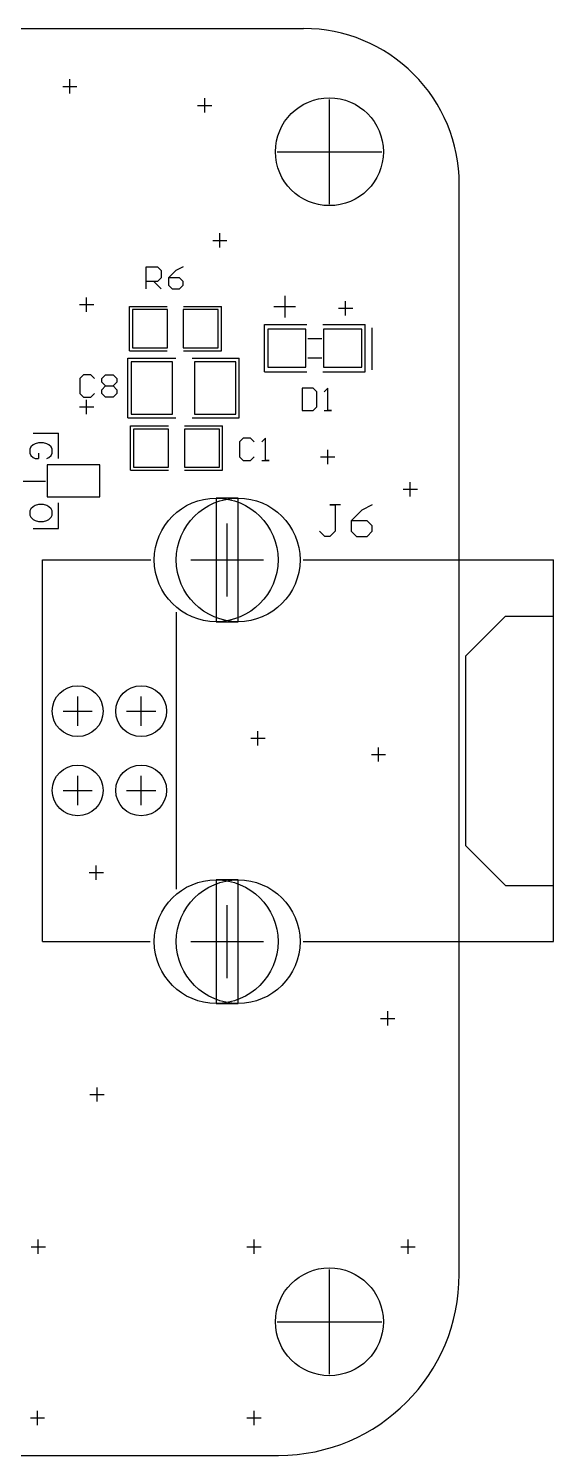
# Model space of a CAD drawing. Extents: x -69.4 to 29.6, y -21.9 to 37.7.
# Drawn here: x 13.04 to 29.58, y -7.3 to 37.71 of the extents above; entities that cross this region are included whole.
import ezdxf

# ---------------------------------------------------------------- set-up
doc = ezdxf.new("R2010")
doc.units = 0
doc.layers.get('0').update_dxf_attribs({"linetype": 'CONTINUOUS'})
for name, color, linetype in [('gg1', 1, 'CONTINUOUS'), ('gto', 5, 'CONTINUOUS'), ('gts', 1, 'CONTINUOUS')]:
    doc.layers.add(name, color=color, linetype=linetype)

# ---------------------------------------------------------------- blocks, each defined once
blk = doc.blocks.new('D50')
blk.add_lwpolyline([(-0.601499, -0.601499), (0.601499, -0.601499), (0.601499, 0.601499), (-0.601499, 0.601499)], close=True)
blk = doc.blocks.new('D51')
blk.add_lwpolyline([(-0.551499, -0.601499), (0.551499, -0.601499), (0.551499, 0.601499), (-0.551499, 0.601499)], close=True)
blk = doc.blocks.new('D52')
blk.add_lwpolyline([(-0.651499, -0.826498), (0.651499, -0.826498), (0.651499, 0.826498), (-0.651499, 0.826498)], close=True)
blk = doc.blocks.new('D56')
blk.add_lwpolyline([(-0.826498, -0.501499), (0.826498, -0.501499), (0.826498, 0.501499), (-0.826498, 0.501499)], close=True)
blk = doc.blocks.new('D74')
blk.add_circle((0, 0), 1.701)
blk = doc.blocks.new('D77')
blk.add_lwpolyline([(0.34798, 1.94818), (-0.34798, 1.94818), (-0.34798, -1.94818), (0.34798, -1.94818)], close=True)
for centre in [(-0.34798, 0), (0.34798, 0)]:
    blk.add_circle(centre, 1.95)
blk = doc.blocks.new('D78')
blk.add_circle((0, 0), 0.8)

msp = doc.modelspace()

# ---------------------------------------------------------------- linework, layer by layer
at = {"layer": 'gg1', "color": 1}
for points in [[(-64.396129, 37.709075), (21.710043, 37.709075)], [(14.343029, 35.660071), (14.343029, 36.110072)], [(14.118028, 35.885072), (14.568029, 35.885072)], [(18.368037, 35.285071), (18.818038, 35.285071)], [(18.593037, 35.06007), (18.593037, 35.510071)], [(22.523045, 32.172064), (22.523045, 35.474071)], [(20.872042, 33.823068), (24.174048, 33.823068)], [(26.612053, 31.511063), (26.612053, 32.807066)], [(26.612053, -1.179002), (26.612053, 31.689063)], [(19.070038, 30.802062), (19.070038, 31.252063)], [(18.845038, 31.027062), (19.295039, 31.027062)], [(14.645029, 29.000058), (15.09503, 29.000058)], [(14.87003, 28.775058), (14.87003, 29.225058)], [(22.808046, 28.887058), (23.258047, 28.887058)], [(23.033046, 28.662057), (23.033046, 29.112058)], [(14.645029, 25.775052), (15.09503, 25.775052)], [(14.87003, 25.550051), (14.87003, 26.000052)], [(22.470045, 23.972048), (22.470045, 24.422049)], [(22.245044, 24.197048), (22.695045, 24.197048)], [(24.84505, 23.175046), (25.295051, 23.175046)], [(25.07005, 22.950046), (25.07005, 23.400047)], [(19.301039, 19.79704), (19.301039, 22.097044)], [(18.151036, 20.947042), (20.451041, 20.947042)], [(14.591029, 15.717031), (14.591029, 16.637033)], [(16.591033, 15.717031), (16.591033, 16.637033)], [(14.131028, 16.177032), (15.05103, 16.177032)], [(16.131032, 16.177032), (17.051034, 16.177032)], [(20.04504, 15.321031), (20.495041, 15.321031)], [(20.270041, 15.09603), (20.270041, 15.546031)], [(24.070048, 14.586029), (24.070048, 15.03603)], [(23.845048, 14.81103), (24.295049, 14.81103)], [(14.591029, 13.217026), (14.591029, 14.137028)], [(16.591033, 13.217026), (16.591033, 14.137028)], [(14.131028, 13.677027), (15.05103, 13.677027)], [(16.131032, 13.677027), (17.051034, 13.677027)], [(15.17503, 10.860022), (15.17503, 11.310023)], [(14.95003, 11.085022), (15.400031, 11.085022)], [(19.301039, 7.757016), (19.301039, 10.05702)], [(18.151036, 8.907018), (20.451041, 8.907018)], [(24.135048, 6.485013), (24.585049, 6.485013)], [(24.360049, 6.260013), (24.360049, 6.710013)], [(14.97503, 4.085008), (15.425031, 4.085008)], [(15.20003, 3.860008), (15.20003, 4.310009)], [(13.125026, -0.715001), (13.575027, -0.715001)], [(13.350027, -0.940002), (13.350027, -0.490001)], [(19.92504, -0.715001), (20.375041, -0.715001)], [(20.15004, -0.940002), (20.15004, -0.490001)], [(24.77505, -0.715001), (25.22505, -0.715001)], [(25.00005, -0.940002), (25.00005, -0.490001)], [(26.612053, -1.585003), (26.612053, -1.077002)], [(22.523045, -4.735009), (22.523045, -1.433003)], [(20.872042, -3.084006), (24.174048, -3.084006)], [(13.100026, -6.115012), (13.550027, -6.115012)], [(13.325027, -6.340013), (13.325027, -5.890012)], [(19.92504, -6.115012), (20.375041, -6.115012)], [(20.15004, -6.340013), (20.15004, -5.890012)], [(-63.583127, -7.300015), (20.922042, -7.300015)]]:
    msp.add_lwpolyline(points, dxfattribs=at)
for points in [[(26.612053, 32.807066), (26.612053, 32.807066), (26.612053, 32.807066, 0.414214), (21.710043, 37.709075), (21.710043, 37.709075)], [(20.922042, -7.300015), (20.922042, -7.300015), (20.922042, -7.300015, 0.414089), (26.612053, -1.585003), (26.612053, -1.585003)]]:
    msp.add_lwpolyline(points, format="xyb", dxfattribs=at)
at = {"layer": 'gto', "color": 5}
for points in [[(-64.396129, 37.709075), (21.710043, 37.709075)], [(26.612053, 31.511063), (26.612053, 32.807066)], [(26.612053, -1.179002), (26.612053, 31.689063)], [(16.753034, 29.497059), (16.753034, 30.19706), (17.103034, 30.19706), (17.219034, 30.08006), (17.219034, 29.84706), (17.103034, 29.730059), (16.753034, 29.730059)], [(17.919036, 30.19706), (17.686035, 30.08006), (17.453035, 29.84706), (17.453035, 29.614059), (17.569035, 29.497059), (17.803036, 29.497059), (17.919036, 29.614059), (17.919036, 29.730059), (17.803036, 29.84706), (17.453035, 29.84706)], [(16.986034, 29.730059), (17.219034, 29.497059)], [(21.116042, 29.283059), (21.116042, 28.597057)], [(16.219032, 27.544055), (16.219032, 28.944058)], [(16.219032, 28.944058), (17.415035, 28.944058)], [(17.923036, 28.944058), (19.119038, 28.944058)], [(19.119038, 27.544055), (19.119038, 28.944058)], [(20.773042, 28.940058), (21.459043, 28.940058)], [(20.478041, 28.377057), (21.809044, 28.377057)], [(20.478041, 26.877054), (20.478041, 28.377057)], [(22.317045, 28.377057), (23.648047, 28.377057)], [(23.648047, 26.877054), (23.648047, 28.377057)], [(21.843044, 27.927056), (22.283045, 27.927056)], [(23.873048, 26.947054), (23.873048, 28.267057)], [(16.219032, 27.544055), (17.415035, 27.544055)], [(17.923036, 27.544055), (19.119038, 27.544055)], [(16.174032, 27.309055), (17.686035, 27.309055)], [(16.174032, 25.431051), (16.174032, 27.309055)], [(18.194036, 27.309055), (19.674039, 27.309055)], [(19.674039, 25.431051), (19.674039, 27.309055)], [(21.843044, 27.327055), (22.283045, 27.327055)], [(15.12103, 26.668053), (15.00503, 26.784054), (14.77203, 26.784054), (14.655029, 26.668053), (14.655029, 26.201052), (14.77203, 26.085052), (15.00503, 26.085052), (15.12103, 26.201052)], [(15.355031, 26.668053), (15.471031, 26.784054), (15.705031, 26.784054), (15.821032, 26.668053), (15.821032, 26.551053), (15.705031, 26.434053), (15.821032, 26.318053), (15.821032, 26.201052), (15.705031, 26.085052), (15.471031, 26.085052), (15.355031, 26.201052), (15.355031, 26.318053), (15.471031, 26.434053), (15.355031, 26.551053), (15.355031, 26.668053)], [(20.478041, 26.877054), (21.809044, 26.877054)], [(22.317045, 26.877054), (23.648047, 26.877054)], [(15.471031, 26.434053), (15.705031, 26.434053)], [(21.659043, 26.364053), (21.659043, 25.664051), (22.009044, 25.664051), (22.125044, 25.781052), (22.125044, 26.247052), (22.009044, 26.364053), (21.659043, 26.364053)], [(22.359045, 25.664051), (22.592045, 25.664051), (22.475045, 25.664051), (22.475045, 26.364053), (22.359045, 26.247052)], [(16.174032, 25.431051), (17.686035, 25.431051)], [(18.194036, 25.431051), (19.674039, 25.431051)], [(13.186026, 24.94405), (13.986028, 24.94405)], [(13.986028, 24.144048), (13.986028, 24.94405)], [(16.254033, 25.17505), (17.450035, 25.17505)], [(16.254033, 23.775048), (16.254033, 25.17505)], [(17.958036, 25.17505), (19.154038, 25.17505)], [(19.154038, 23.775048), (19.154038, 25.17505)], [(20.15604, 24.668049), (20.04004, 24.78405), (19.80704, 24.78405), (19.690039, 24.668049), (19.690039, 24.201048), (19.80704, 24.085048), (20.04004, 24.085048), (20.15604, 24.201048)], [(20.390041, 24.085048), (20.623041, 24.085048), (20.506041, 24.085048), (20.506041, 24.78405), (20.390041, 24.668049)], [(13.619027, 24.144048), (13.686027, 24.177048), (13.752028, 24.244048), (13.786028, 24.311049), (13.786028, 24.444049), (13.752028, 24.511049), (13.686027, 24.577049), (13.619027, 24.611049), (13.519027, 24.644049), (13.353027, 24.644049), (13.253027, 24.611049), (13.186026, 24.577049), (13.119026, 24.511049), (13.086026, 24.444049), (13.086026, 24.311049), (13.119026, 24.244048), (13.186026, 24.177048), (13.253027, 24.144048), (13.353027, 24.144048)], [(13.353027, 24.311049), (13.353027, 24.144048)], [(13.576027, 23.424047), (12.876026, 23.424047)], [(16.254033, 23.775048), (17.450035, 23.775048)], [(17.958036, 23.775048), (19.154038, 23.775048)], [(13.786028, 22.494045), (13.752028, 22.561045), (13.686027, 22.627045), (13.619027, 22.661045), (13.519027, 22.694045), (13.353027, 22.694045), (13.253027, 22.661045), (13.186026, 22.627045), (13.119026, 22.561045), (13.086026, 22.494045), (13.086026, 22.361045), (13.119026, 22.294045), (13.186026, 22.227044), (13.253027, 22.194044), (13.353027, 22.161044), (13.519027, 22.161044), (13.619027, 22.194044), (13.686027, 22.227044), (13.752028, 22.294045), (13.786028, 22.361045), (13.786028, 22.494045)], [(13.986028, 21.944044), (13.986028, 22.744045)], [(22.874046, 22.684045), (22.541045, 22.684045), (22.708045, 22.684045), (22.708045, 21.851044), (22.541045, 21.685043), (22.375045, 21.685043), (22.208044, 21.851044)], [(23.874048, 22.684045), (23.541047, 22.518045), (23.208046, 22.184044), (23.208046, 21.851044), (23.374047, 21.685043), (23.707047, 21.685043), (23.874048, 21.851044), (23.874048, 22.018044), (23.707047, 22.184044), (23.208046, 22.184044)], [(13.186026, 21.944044), (13.986028, 21.944044)], [(13.481027, 8.907018), (13.481027, 20.947042)], [(13.481027, 20.947042), (16.895034, 20.947042)], [(21.696043, 20.947042), (29.581059, 20.947042)], [(29.581059, 8.907018), (29.581059, 20.947042)], [(17.701035, 10.558021), (17.701035, 19.296039)], [(26.825054, 17.927036), (28.075056, 19.177038)], [(28.075056, 19.177038), (29.581059, 19.177038)], [(26.825054, 11.927024), (26.825054, 17.927036)], [(26.825054, 11.927024), (28.075056, 10.677021)], [(28.075056, 10.677021), (29.581059, 10.677021)], [(13.481027, 8.907018), (16.870034, 8.907018)], [(21.696043, 8.907018), (29.581059, 8.907018)], [(26.612053, -1.585003), (26.612053, -1.077002)], [(-63.583127, -7.300015), (20.922042, -7.300015)]]:
    msp.add_lwpolyline(points, dxfattribs=at)
for points in [[(26.612053, 32.807066), (26.612053, 32.807066), (26.612053, 32.807066, 0.414214), (21.710043, 37.709075), (21.710043, 37.709075)], [(20.922042, -7.300015), (20.922042, -7.300015), (20.922042, -7.300015, 0.414089), (26.612053, -1.585003), (26.612053, -1.585003)]]:
    msp.add_lwpolyline(points, format="xyb", dxfattribs=at)
at = {"layer": 'gts', "color": 1}
for points in [[(-64.396129, 37.709075), (21.710043, 37.709075)], [(26.612053, 31.511063), (26.612053, 32.807066)], [(26.612053, -1.179002), (26.612053, 31.689063)], [(26.612053, -1.585003), (26.612053, -1.077002)], [(-63.583127, -7.300015), (20.922042, -7.300015)]]:
    msp.add_lwpolyline(points, dxfattribs=at)
for points in [[(26.612053, 32.807066), (26.612053, 32.807066), (26.612053, 32.807066, 0.414214), (21.710043, 37.709075), (21.710043, 37.709075)], [(20.922042, -7.300015), (20.922042, -7.300015), (20.922042, -7.300015, 0.414089), (26.612053, -1.585003), (26.612053, -1.585003)]]:
    msp.add_lwpolyline(points, format="xyb", dxfattribs=at)

# ---------------------------------------------------------------- block references
at = {"layer": 'gts'}
for name, p in [('D74', (22.523045, 33.823068)), ('D51', (16.869034, 28.244056)), ('D51', (18.469037, 28.244056)), ('D50', (21.183042, 27.627055)), ('D50', (22.943046, 27.627055)), ('D52', (16.924034, 26.370053)), ('D52', (18.924038, 26.370053)), ('D51', (16.904034, 24.475049)), ('D51', (18.504037, 24.475049)), ('D56', (14.461029, 23.444047)), ('D77', (19.301039, 20.947042)), ('D78', (14.591029, 16.177032)), ('D78', (16.591033, 16.177032)), ('D78', (14.591029, 13.677027)), ('D78', (16.591033, 13.677027)), ('D77', (19.301039, 8.907018)), ('D74', (22.523045, -3.084006))]:
    msp.add_blockref(name, p, dxfattribs=at)

doc.saveas('drawing.dxf')
